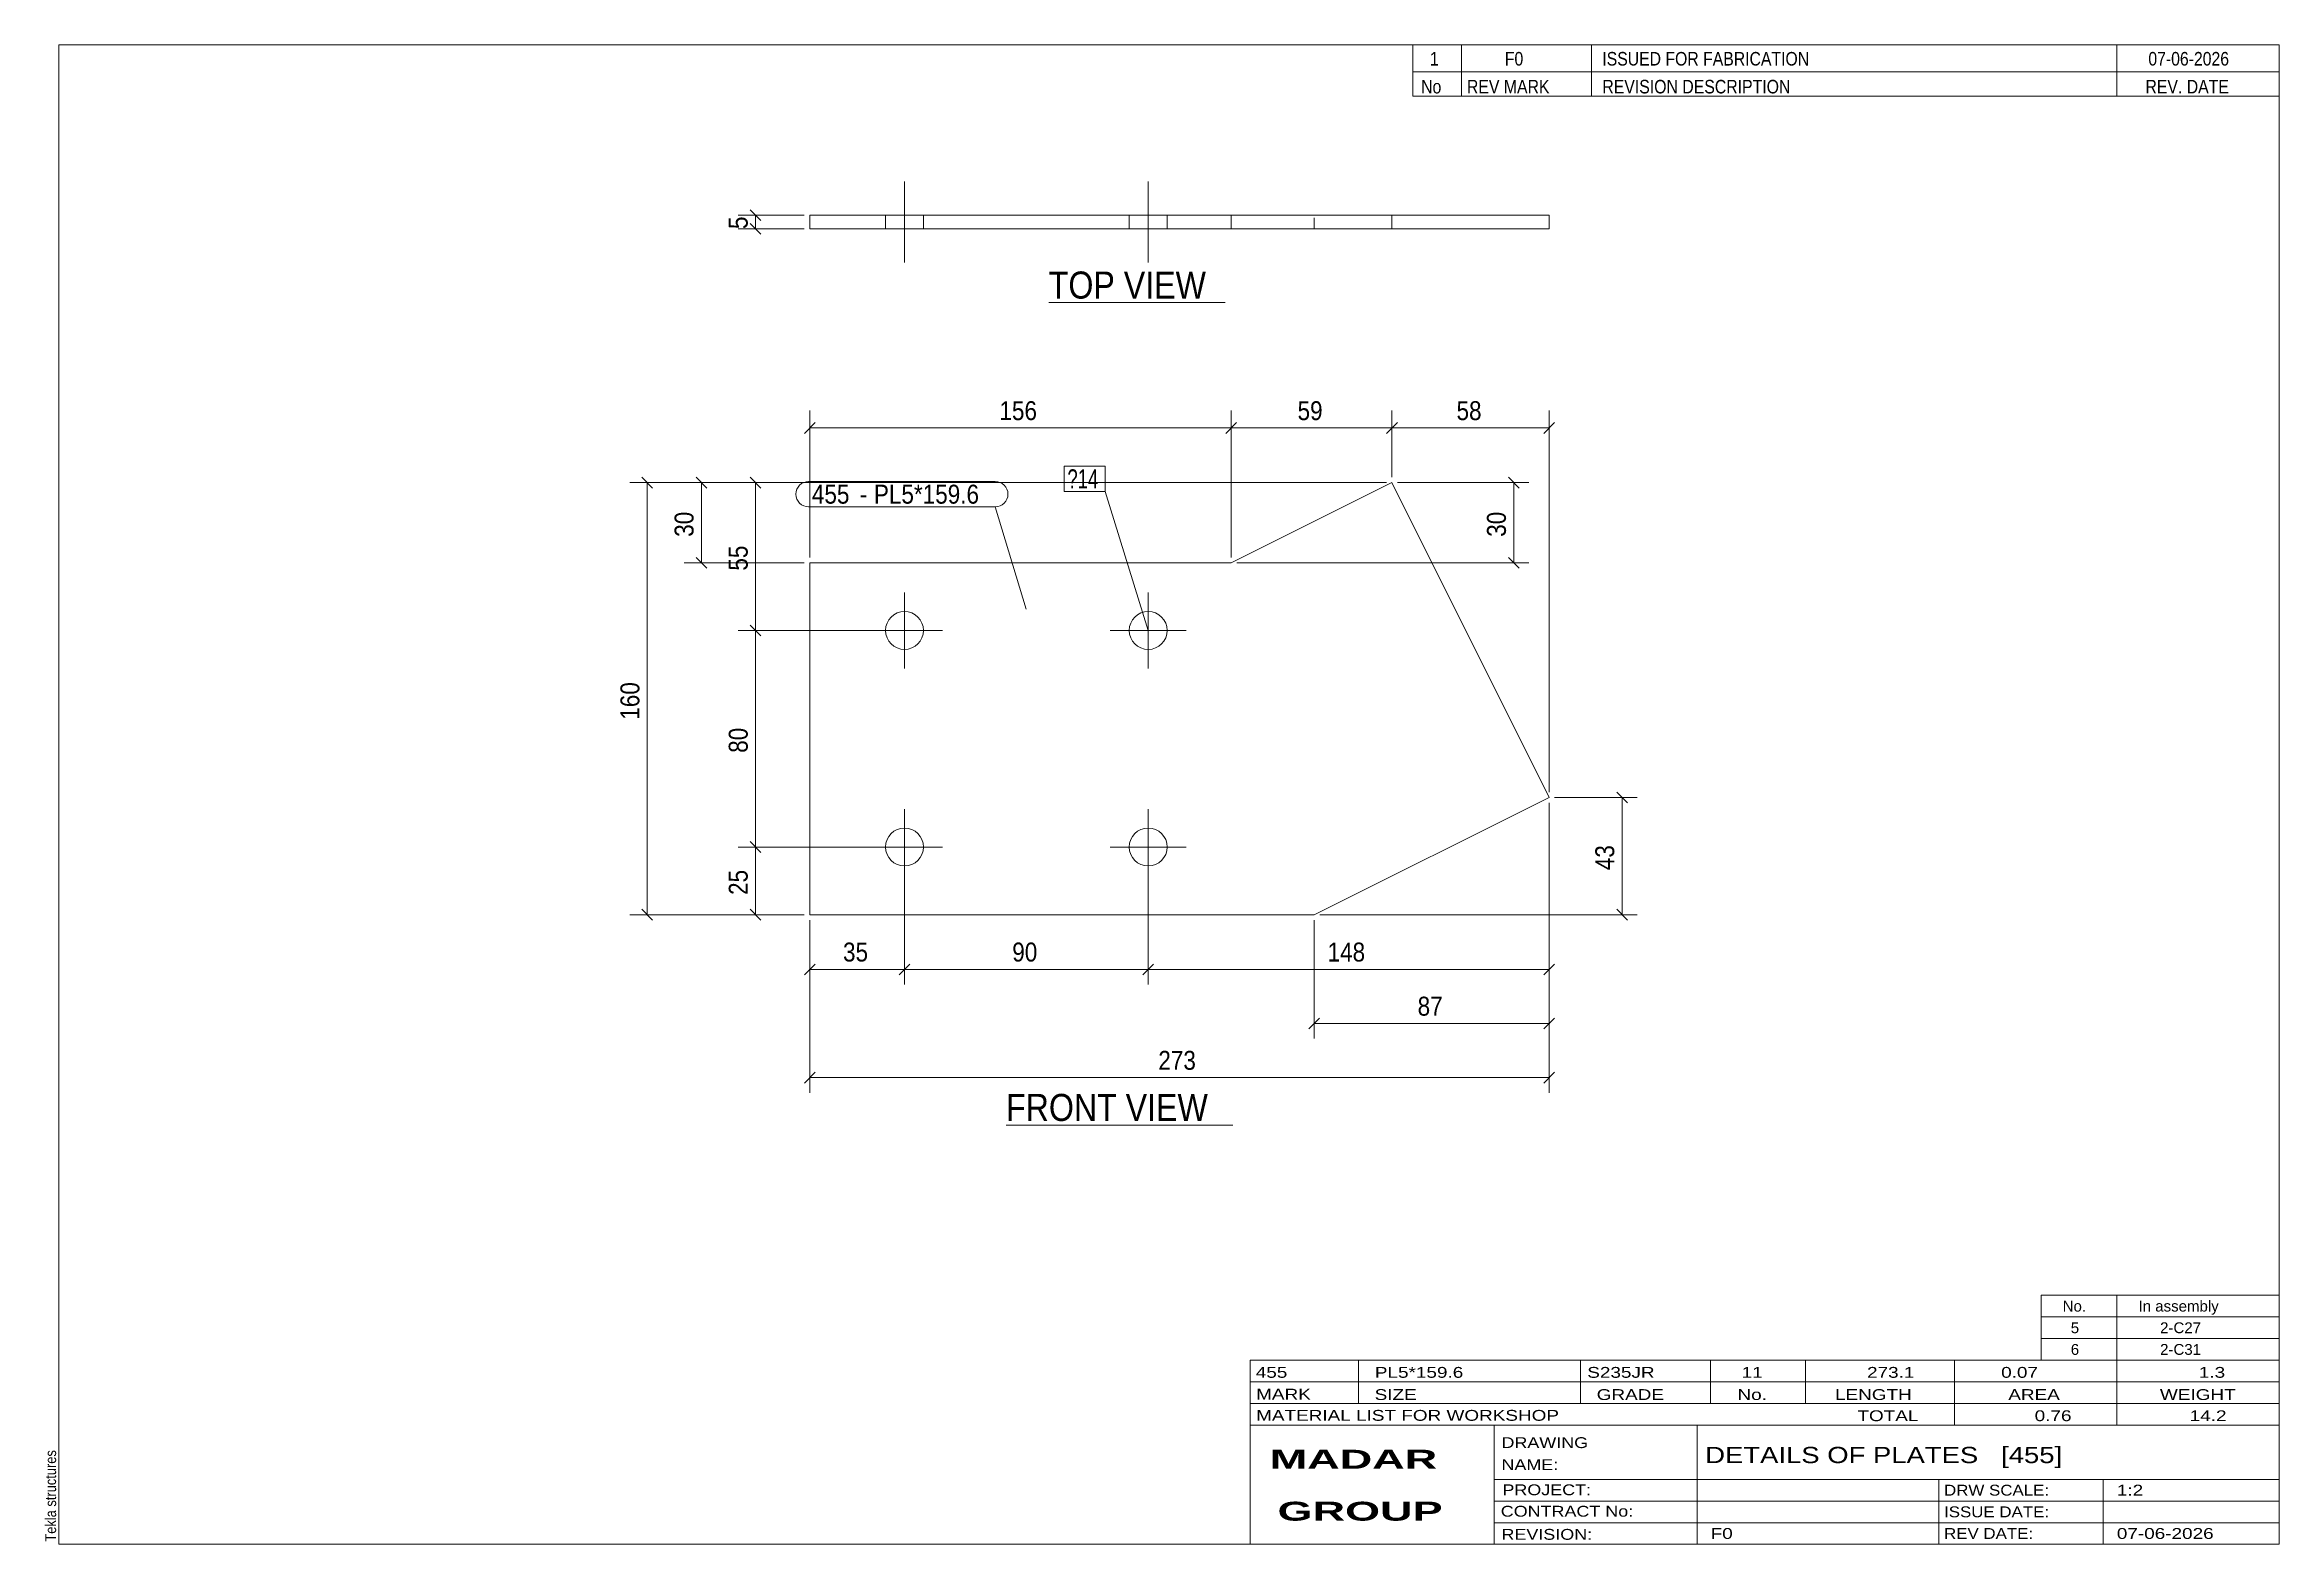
# Model space of a CAD drawing. Header units: millimetres. Extents: x 2 to 415, y 5 to 282.
import ezdxf

# ---------------------------------------------------------------- set-up
doc = ezdxf.new("R2010")
doc.units = ezdxf.units.MM
doc.linetypes.add('XKITLINE00', pattern=[0])
doc.linetypes.add('XKITLINE02', pattern=[4, 2, -2])
for name, color, linetype, lineweight in [('Bolt', 3, 'Continuous', 0), ('BoltMark', 7, 'Continuous', 0), ('Dimensions', 7, 'Continuous', 0), ('DrawingSheet', 5, 'Continuous', 0), ('OtherObjectType', 7, 'Continuous', 0), ('Part', 2, 'Continuous', 0), ('PartMark', 7, 'Continuous', 0)]:
    doc.layers.add(name, color=color, linetype=linetype, lineweight=lineweight)
doc.styles.add('ARIAL', font='ARIAL.TTF')
doc.styles.add('ARIAL_BOLD', font='ARIALBD.TTF')
doc.styles.add('ARIAL_NARROW', font='ARIALN.TTF')

# ---------------------------------------------------------------- blocks, each defined once
blk = doc.blocks.new('*A1')
at = {"layer": 'Bolt', "color": 3, "linetype": 'XKITLINE00', "lineweight": 0}
for p, q in [((161.15, 166.8), (161.15, 180.8)), ((206.15, 166.8), (206.15, 180.8)), ((154.15, 173.8), (168.15, 173.8)), ((199.15, 173.8), (213.15, 173.8)), ((161.15, 126.8), (161.15, 140.8)), ((206.15, 126.8), (206.15, 140.8)), ((154.15, 133.8), (168.15, 133.8)), ((199.15, 133.8), (213.15, 133.8))]:
    blk.add_line(p, q, dxfattribs=at)
for centre in [(161.15, 173.8), (206.15, 173.8), (161.15, 133.8), (206.15, 133.8)]:
    blk.add_circle(centre, 3.5, dxfattribs=at)
blk = doc.blocks.new('*A2')
at = {"layer": 'Part', "color": 2, "linetype": 'XKITLINE00', "lineweight": 0}
for p, q in [((221.49, 186.3), (251.16, 201.1)), ((251.16, 201.1), (280.19, 142.94)), ((143.65, 121.3), (143.65, 186.3)), ((143.65, 186.3), (221.49, 186.3)), ((280.19, 142.94), (236.81, 121.3)), ((236.81, 121.3), (143.65, 121.3))]:
    blk.add_line(p, q, dxfattribs=at)
blk = doc.blocks.new('*A3')
at = {"layer": 'Bolt', "color": 3, "linetype": 'XKITLINE00', "lineweight": 0}
for p, q in [((161.15, 241.75), (161.15, 256.75)), ((161.15, 241.75), (161.15, 256.75)), ((206.15, 241.75), (206.15, 256.75)), ((206.15, 241.75), (206.15, 256.75)), ((157.65, 250.5), (157.65, 248)), ((157.65, 250.5), (157.65, 248)), ((164.65, 250.5), (164.65, 248)), ((164.65, 250.5), (164.65, 248)), ((202.65, 250.5), (202.65, 248)), ((202.65, 250.5), (202.65, 248)), ((209.65, 250.5), (209.65, 248)), ((209.65, 250.5), (209.65, 248))]:
    blk.add_line(p, q, dxfattribs=at)
blk = doc.blocks.new('*A4')
at = {"layer": 'Part', "color": 2, "linetype": 'XKITLINE00', "lineweight": 0}
for p, q in [((143.65, 250.5), (280.19, 250.5)), ((143.65, 248), (143.65, 250.5)), ((251.16, 248), (143.65, 248)), ((221.49, 248), (221.49, 250.5)), ((251.16, 248), (251.16, 250.5)), ((280.19, 248), (251.16, 248)), ((280.19, 250.5), (280.19, 248))]:
    blk.add_line(p, q, dxfattribs=at)
at = {"layer": 'Part', "color": 7, "linetype": 'XKITLINE02', "lineweight": 0}
for p, q in [((143.65, 250.5), (143.65, 248)), ((236.81, 248), (236.81, 250.5))]:
    blk.add_line(p, q, dxfattribs=at)
blk = doc.blocks.new('*A5')
at = {"layer": 'DrawingSheet', "color": 5, "linetype": 'XKITLINE00', "lineweight": 0}
for p, q in [((415, 282), (5, 282)), ((5, 282), (5, 5)), ((415, 5), (415, 282)), ((5, 5), (415, 5))]:
    blk.add_line(p, q, dxfattribs=at)
at = {"layer": 'DrawingSheet', "color": 5, "style": 'ARIAL', "width": 0.85}
blk.add_text('Tekla structures', height=2, rotation=90, dxfattribs=at).set_placement((4.5, 5.5))
blk = doc.blocks.new('*A6')
at = {"layer": 'OtherObjectType', "color": 7, "linetype": 'XKITLINE00', "lineweight": 0}
for p, q in [((371, 51), (415, 51)), ((371, 47), (371, 51)), ((385, 47), (385, 51)), ((415, 47), (415, 51)), ((371, 47), (415, 47)), ((371, 43), (371, 47)), ((385, 43), (385, 47)), ((415, 43), (415, 47)), ((371, 43), (415, 43)), ((371, 39), (371, 43)), ((385, 39), (385, 43)), ((415, 39), (415, 43)), ((371, 39), (415, 39))]:
    blk.add_line(p, q, dxfattribs=at)
at = {"layer": 'OtherObjectType', "color": 7, "style": 'ARIAL_NARROW', "width": 1.211571}
for s, p in [('No.', (375, 48)), ('In assembly', (389, 48)), ('5', (376.5, 44)), ('2-C27', (392.99, 44)), ('6', (376.5, 40)), ('2-C31', (392.99, 40))]:
    blk.add_text(s, height=2, dxfattribs=at).set_placement(p)
blk = doc.blocks.new('*A7')
at = {"layer": 'OtherObjectType', "color": 7, "linetype": 'XKITLINE00', "lineweight": 0}
for p, q in [((255, 282), (415, 282)), ((415, 282), (255, 282)), ((255, 282), (255, 277)), ((264, 282), (264, 277)), ((288, 282), (288, 277)), ((385, 282), (385, 277)), ((415, 282), (415, 277)), ((255, 277), (415, 277)), ((255, 277), (255, 272.5)), ((255, 277), (415, 277)), ((264, 277), (264, 272.5)), ((288, 277), (288, 272.5)), ((385, 277), (385, 272.5)), ((415, 277), (415, 272.5)), ((415, 272.5), (255, 272.5))]:
    blk.add_line(p, q, dxfattribs=at)
at = {"layer": 'OtherObjectType', "color": 7, "style": 'ARIAL_NARROW'}
for s, width, p in [('1', 1.017001, (258.16, 278.15)), ('F0', 1.017001, (272, 278.15)), ('ISSUED FOR FABRICATION', 1.017001, (290, 278.15)), ('07-06-2026', 1.017001, (390.82, 278.15)), ('No', 1.02, (256.54, 273)), ('REV MARK', 1.02, (265, 273)), ('REVISION DESCRIPTION', 1.02, (290, 273)), ('REV. DATE', 1.02, (390.28, 273))]:
    blk.add_text(s, height=2.5, dxfattribs=dict(at, width=width)).set_placement(p)
blk = doc.blocks.new('*A8')
at = {"layer": 'OtherObjectType', "color": 7, "linetype": 'XKITLINE00', "lineweight": 0}
for p, q in [((225, 39), (415, 39)), ((225, 39), (225, 35)), ((225, 39), (415, 39)), ((245, 35), (245, 39)), ((286, 35), (286, 39)), ((310, 35), (310, 39)), ((327.5, 35), (327.5, 39)), ((355, 35), (355, 39)), ((385, 35), (385, 39)), ((415, 35), (415, 39)), ((225, 35), (415, 35)), ((225, 35), (225, 5)), ((225, 35), (415, 35)), ((245, 31), (245, 35)), ((286, 31), (286, 35)), ((310, 31), (310, 35)), ((327.5, 31), (327.5, 35)), ((355, 31), (355, 35)), ((385, 31), (385, 35)), ((415, 31), (415, 35)), ((225, 31), (415, 31)), ((355, 27), (355, 31)), ((385, 27), (385, 31)), ((415, 27), (415, 31)), ((225, 27), (415, 27)), ((270, 21), (270, 27)), ((307.5, 17), (307.5, 27)), ((415, 21), (415, 27)), ((270, 21), (270, 5)), ((415, 17), (415, 21)), ((270, 17), (415, 17)), ((307.5, 5), (307.5, 17)), ((352.16, 13), (352.16, 17)), ((382.5, 5), (382.5, 17)), ((415, 13), (415, 17)), ((270, 13), (415, 13)), ((352.16, 5), (352.16, 13)), ((415, 9), (415, 13)), ((270, 9), (415, 9)), ((415, 5), (415, 9)), ((225, 5), (415, 5)), ((262.5, 5), (415, 5))]:
    blk.add_line(p, q, dxfattribs=at)
at = {"layer": 'OtherObjectType', "color": 7, "style": 'ARIAL_NARROW'}
for s, height, width, p in [('455', 2, 1.525501, (226.01, 35.76)), ('PL5*159.6', 2, 1.525501, (248, 35.76)), ('S235JR', 2, 1.525501, (287.22, 35.76)), ('11', 2, 1.525501, (315.73, 35.76)), ('273.1', 2, 1.525501, (338.88, 35.76)), ('0.07', 2, 1.525501, (363.64, 35.76)), ('1.3', 2, 1.525501, (400.14, 35.76)), ('MARK', 2, 1.525501, (226.08, 31.73)), ('SIZE', 2, 1.525501, (247.96, 31.66)), ('GRADE', 2, 1.525501, (288.96, 31.66)), ('No.', 2, 1.525501, (314.96, 31.66)), ('LENGTH', 2, 1.525501, (332.96, 31.66)), ('AREA', 2, 1.525501, (364.96, 31.66)), ('WEIGHT', 2, 1.525501, (392.96, 31.66)), ('MATERIAL LIST FOR WORKSHOP', 2, 1.525501, (226.08, 27.82)), ('TOTAL', 2, 1.525501, (337.1, 27.75)), ('0.76', 2, 1.525501, (369.83, 27.75)), ('14.2', 2, 1.525501, (398.45, 27.75)), ('DRAWING', 2, 1.445, (271.38, 22.78)), ('NAME:', 2, 1.445, (271.38, 18.72)), ('DETAILS OF PLATES   [455]', 3, 1.474651, (309, 20)), ('PROJECT:', 2, 1.445, (271.55, 14.07)), ('DRW SCALE:', 2, 1.36, (353.1, 14)), ('1:2', 2, 1.525501, (385, 14)), ('CONTRACT No:', 2, 1.445, (271.25, 10.11)), ('ISSUE DATE:', 2, 1.36, (353.1, 10)), ('REVISION:', 2, 1.445, (271.38, 5.84)), ('F0', 2, 1.525501, (310, 6)), ('REV DATE:', 2, 1.36, (353.1, 6)), ('07-06-2026', 2, 1.525501, (385, 6))]:
    blk.add_text(s, height=height, dxfattribs=dict(at, width=width)).set_placement(p)
at = {"layer": 'OtherObjectType', "color": 1, "style": 'ARIAL_BOLD', "width": 1.7}
for s, p in [('MADAR ', (228.58, 18.97)), ('GROUP', (230.03, 9.37))]:
    blk.add_text(s, height=3.5, dxfattribs=at).set_placement(p)
blk = doc.blocks.new('*A9')
at = {"layer": 'Dimensions', "color": 7, "linetype": 'XKITLINE00', "lineweight": 0}
for p, q in [((250.16, 201.1), (110.45, 201.1)), ((112.66, 202.09), (114.64, 200.11)), ((113.65, 121.3), (113.65, 201.1)), ((142.65, 121.3), (110.45, 121.3)), ((112.66, 122.29), (114.64, 120.31))]:
    blk.add_line(p, q, dxfattribs=at)
at = {"layer": 'Dimensions', "color": 3}
for p in [(113.65, 201.1), (113.65, 121.3)]:
    blk.add_point(p, dxfattribs=at)
at = {"layer": 'Dimensions', "color": 3, "style": 'ARIAL', "width": 0.85}
blk.add_text('160', height=3.5, rotation=90.0002, dxfattribs=at).set_placement((112.2, 157.31))
blk = doc.blocks.new('*A10')
at = {"layer": 'Dimensions', "color": 7, "linetype": 'XKITLINE00', "lineweight": 0}
for p, q in [((250.16, 201.1), (120.45, 201.1)), ((122.66, 202.09), (124.64, 200.11)), ((123.65, 186.3), (123.65, 201.1)), ((142.65, 186.3), (120.45, 186.3)), ((122.66, 187.29), (124.64, 185.31))]:
    blk.add_line(p, q, dxfattribs=at)
at = {"layer": 'Dimensions', "color": 3}
for p in [(123.65, 201.1), (123.65, 186.3)]:
    blk.add_point(p, dxfattribs=at)
at = {"layer": 'Dimensions', "color": 3, "style": 'ARIAL', "width": 0.85}
blk.add_text('30', height=3.5, rotation=90.0002, dxfattribs=at).set_placement((122.2, 191.1))
blk = doc.blocks.new('*A11')
at = {"layer": 'Dimensions', "color": 7, "linetype": 'XKITLINE00', "lineweight": 0}
for p, q in [((160.15, 133.8), (130.45, 133.8)), ((132.66, 134.79), (134.64, 132.81)), ((133.65, 121.3), (133.65, 133.8)), ((142.65, 121.3), (130.45, 121.3)), ((132.66, 122.29), (134.64, 120.31))]:
    blk.add_line(p, q, dxfattribs=at)
at = {"layer": 'Dimensions', "color": 3}
for p in [(133.65, 133.8), (133.65, 121.3)]:
    blk.add_point(p, dxfattribs=at)
at = {"layer": 'Dimensions', "color": 3, "style": 'ARIAL', "width": 0.85}
blk.add_text('25', height=3.5, rotation=90.0002, dxfattribs=at).set_placement((132.2, 124.95))
blk = doc.blocks.new('*A12')
at = {"layer": 'Dimensions', "color": 7, "linetype": 'XKITLINE00', "lineweight": 0}
for p, q in [((160.15, 173.8), (130.45, 173.8)), ((132.66, 174.79), (134.64, 172.81)), ((133.65, 133.8), (133.65, 173.8)), ((160.15, 133.8), (130.45, 133.8)), ((132.66, 134.79), (134.64, 132.81))]:
    blk.add_line(p, q, dxfattribs=at)
at = {"layer": 'Dimensions', "color": 3}
for p in [(133.65, 173.8), (133.65, 133.8)]:
    blk.add_point(p, dxfattribs=at)
at = {"layer": 'Dimensions', "color": 3, "style": 'ARIAL', "width": 0.85}
blk.add_text('80', height=3.5, rotation=90.0002, dxfattribs=at).set_placement((132.2, 151.2))
blk = doc.blocks.new('*A13')
at = {"layer": 'Dimensions', "color": 7, "linetype": 'XKITLINE00', "lineweight": 0}
for p, q in [((250.16, 201.1), (130.45, 201.1)), ((132.66, 202.09), (134.64, 200.11)), ((133.65, 173.8), (133.65, 201.1)), ((160.15, 173.8), (130.45, 173.8)), ((132.66, 174.79), (134.64, 172.81))]:
    blk.add_line(p, q, dxfattribs=at)
at = {"layer": 'Dimensions', "color": 3}
for p in [(133.65, 201.1), (133.65, 173.8)]:
    blk.add_point(p, dxfattribs=at)
at = {"layer": 'Dimensions', "color": 3, "style": 'ARIAL', "width": 0.85}
blk.add_text('55', height=3.5, rotation=90.0002, dxfattribs=at).set_placement((132.2, 184.85))
blk = doc.blocks.new('*A14')
at = {"layer": 'Dimensions', "color": 7, "linetype": 'XKITLINE00', "lineweight": 0}
for p, q in [((281.19, 142.94), (296.45, 142.94)), ((292.66, 143.93), (294.64, 141.95)), ((293.65, 121.3), (293.65, 142.94)), ((237.81, 121.3), (296.45, 121.3)), ((292.66, 122.29), (294.64, 120.31))]:
    blk.add_line(p, q, dxfattribs=at)
at = {"layer": 'Dimensions', "color": 3}
for p in [(293.65, 142.94), (293.65, 121.3)]:
    blk.add_point(p, dxfattribs=at)
at = {"layer": 'Dimensions', "color": 3, "style": 'ARIAL', "width": 0.85}
blk.add_text('43', height=3.5, rotation=90.0002, dxfattribs=at).set_placement((292.2, 129.52))
blk = doc.blocks.new('*A15')
at = {"layer": 'Dimensions', "color": 7, "linetype": 'XKITLINE00', "lineweight": 0}
for p, q in [((252.16, 201.1), (276.45, 201.1)), ((272.66, 202.09), (274.64, 200.11)), ((273.65, 186.3), (273.65, 201.1)), ((222.49, 186.3), (276.45, 186.3)), ((272.66, 187.29), (274.64, 185.31))]:
    blk.add_line(p, q, dxfattribs=at)
at = {"layer": 'Dimensions', "color": 3}
for p in [(273.65, 201.1), (273.65, 186.3)]:
    blk.add_point(p, dxfattribs=at)
at = {"layer": 'Dimensions', "color": 3, "style": 'ARIAL', "width": 0.85}
blk.add_text('30', height=3.5, rotation=90.0002, dxfattribs=at).set_placement((272.2, 191.1))
blk = doc.blocks.new('*A16')
at = {"layer": 'Dimensions', "color": 7, "linetype": 'XKITLINE00', "lineweight": 0}
for p, q in [((280.19, 141.94), (280.19, 88.4)), ((143.65, 120.3), (143.65, 88.4)), ((144.64, 92.19), (142.66, 90.21)), ((143.65, 91.2), (280.19, 91.2)), ((281.18, 92.19), (279.2, 90.21))]:
    blk.add_line(p, q, dxfattribs=at)
at = {"layer": 'Dimensions', "color": 3}
for p in [(143.65, 91.2), (280.19, 91.2)]:
    blk.add_point(p, dxfattribs=at)
at = {"layer": 'Dimensions', "color": 3, "style": 'ARIAL', "width": 0.85}
blk.add_text('273', height=3.5, dxfattribs=at).set_placement((208.02, 92.65))
blk = doc.blocks.new('*A17')
at = {"layer": 'Dimensions', "color": 7, "linetype": 'XKITLINE00', "lineweight": 0}
for p, q in [((280.19, 141.94), (280.19, 98.4)), ((236.81, 120.3), (236.81, 98.4)), ((237.8, 102.19), (235.82, 100.21)), ((236.81, 101.2), (280.19, 101.2)), ((281.18, 102.19), (279.2, 100.21))]:
    blk.add_line(p, q, dxfattribs=at)
at = {"layer": 'Dimensions', "color": 3}
for p in [(236.81, 101.2), (280.19, 101.2)]:
    blk.add_point(p, dxfattribs=at)
at = {"layer": 'Dimensions', "color": 3, "style": 'ARIAL', "width": 0.85}
blk.add_text('87', height=3.5, dxfattribs=at).set_placement((255.9, 102.65))
blk = doc.blocks.new('*A18')
at = {"layer": 'Dimensions', "color": 7, "linetype": 'XKITLINE00', "lineweight": 0}
for p, q in [((161.15, 132.8), (161.15, 108.4)), ((143.65, 120.3), (143.65, 108.4)), ((144.64, 112.19), (142.66, 110.21)), ((162.14, 112.19), (160.16, 110.21)), ((143.65, 111.2), (161.15, 111.2))]:
    blk.add_line(p, q, dxfattribs=at)
at = {"layer": 'Dimensions', "color": 3}
for p in [(143.65, 111.2), (161.15, 111.2)]:
    blk.add_point(p, dxfattribs=at)
at = {"layer": 'Dimensions', "color": 3, "style": 'ARIAL', "width": 0.85}
blk.add_text('35', height=3.5, dxfattribs=at).set_placement((149.8, 112.65))
blk = doc.blocks.new('*A19')
at = {"layer": 'Dimensions', "color": 7, "linetype": 'XKITLINE00', "lineweight": 0}
for p, q in [((161.15, 132.8), (161.15, 108.4)), ((206.15, 132.8), (206.15, 108.4)), ((162.14, 112.19), (160.16, 110.21)), ((207.14, 112.19), (205.16, 110.21)), ((161.15, 111.2), (206.15, 111.2))]:
    blk.add_line(p, q, dxfattribs=at)
at = {"layer": 'Dimensions', "color": 3}
for p in [(161.15, 111.2), (206.15, 111.2)]:
    blk.add_point(p, dxfattribs=at)
at = {"layer": 'Dimensions', "color": 3, "style": 'ARIAL', "width": 0.85}
blk.add_text('90', height=3.5, dxfattribs=at).set_placement((181.05, 112.65))
blk = doc.blocks.new('*A20')
at = {"layer": 'Dimensions', "color": 7, "linetype": 'XKITLINE00', "lineweight": 0}
for p, q in [((280.19, 141.94), (280.19, 108.4)), ((206.15, 132.8), (206.15, 108.4)), ((207.14, 112.19), (205.16, 110.21)), ((281.18, 112.19), (279.2, 110.21)), ((206.15, 111.2), (280.19, 111.2))]:
    blk.add_line(p, q, dxfattribs=at)
at = {"layer": 'Dimensions', "color": 3}
for p in [(206.15, 111.2), (280.19, 111.2)]:
    blk.add_point(p, dxfattribs=at)
at = {"layer": 'Dimensions', "color": 3, "style": 'ARIAL', "width": 0.85}
blk.add_text('148', height=3.5, dxfattribs=at).set_placement((239.27, 112.65))
blk = doc.blocks.new('*A21')
at = {"layer": 'Dimensions', "color": 7, "linetype": 'XKITLINE00', "lineweight": 0}
for p, q in [((144.64, 212.19), (142.66, 210.21)), ((143.65, 187.3), (143.65, 214.4)), ((143.65, 211.2), (221.49, 211.2)), ((222.48, 212.19), (220.5, 210.21)), ((221.49, 187.3), (221.49, 214.4))]:
    blk.add_line(p, q, dxfattribs=at)
at = {"layer": 'Dimensions', "color": 3}
for p in [(143.65, 211.2), (221.49, 211.2)]:
    blk.add_point(p, dxfattribs=at)
at = {"layer": 'Dimensions', "color": 3, "style": 'ARIAL', "width": 0.85}
blk.add_text('156', height=3.5, dxfattribs=at).set_placement((178.68, 212.65))
blk = doc.blocks.new('*A22')
at = {"layer": 'Dimensions', "color": 7, "linetype": 'XKITLINE00', "lineweight": 0}
for p, q in [((222.48, 212.19), (220.5, 210.21)), ((221.49, 187.3), (221.49, 214.4)), ((221.49, 211.2), (251.16, 211.2)), ((252.15, 212.19), (250.17, 210.21)), ((251.16, 202.1), (251.16, 214.4))]:
    blk.add_line(p, q, dxfattribs=at)
at = {"layer": 'Dimensions', "color": 3}
for p in [(221.49, 211.2), (251.16, 211.2)]:
    blk.add_point(p, dxfattribs=at)
at = {"layer": 'Dimensions', "color": 3, "style": 'ARIAL', "width": 0.85}
blk.add_text('59', height=3.5, dxfattribs=at).set_placement((233.73, 212.65))
blk = doc.blocks.new('*A23')
at = {"layer": 'Dimensions', "color": 7, "linetype": 'XKITLINE00', "lineweight": 0}
for p, q in [((252.15, 212.19), (250.17, 210.21)), ((251.16, 202.1), (251.16, 214.4)), ((251.16, 211.2), (280.19, 211.2)), ((281.18, 212.19), (279.2, 210.21)), ((280.19, 143.94), (280.19, 214.4))]:
    blk.add_line(p, q, dxfattribs=at)
at = {"layer": 'Dimensions', "color": 3}
for p in [(251.16, 211.2), (280.19, 211.2)]:
    blk.add_point(p, dxfattribs=at)
at = {"layer": 'Dimensions', "color": 3, "style": 'ARIAL', "width": 0.85}
blk.add_text('58', height=3.5, dxfattribs=at).set_placement((263.08, 212.65))
blk = doc.blocks.new('*A24')
at = {"layer": 'BoltMark', "color": 7, "linetype": 'XKITLINE00', "lineweight": 0}
for p, q in [((190.64, 204.16), (198.22, 204.16)), ((190.64, 199.46), (190.64, 204.16)), ((198.22, 199.46), (198.22, 204.16)), ((190.64, 199.46), (198.22, 199.46)), ((206.15, 173.8), (198.22, 199.46))]:
    blk.add_line(p, q, dxfattribs=at)
at = {"layer": 'BoltMark', "color": 3, "style": 'ARIAL_NARROW', "width": 0.85}
blk.add_text('?14', height=3.5, dxfattribs=at).set_placement((191.24, 200.06))
blk = doc.blocks.new('*A25')
at = {"layer": 'PartMark', "color": 7, "linetype": 'XKITLINE00', "lineweight": 0}
for p, q in [((143.45, 201.32), (177.9, 201.32)), ((143.45, 196.62), (177.9, 196.62)), ((183.59, 177.71), (177.9, 196.62))]:
    blk.add_line(p, q, dxfattribs=at)
for centre, start, end in [((143.45, 198.97), 90, 270), ((177.9, 198.97), 270, 90)]:
    blk.add_arc(centre, 2.35, start, end, dxfattribs=at)
at = {"layer": 'PartMark', "color": 1, "style": 'ARIAL', "width": 0.85}
blk.add_text('455', height=3.5, dxfattribs=at).set_placement((144.05, 197.22))
at = {"layer": 'PartMark', "color": 3, "style": 'ARIAL', "width": 0.85}
for s, p in [('-', (152.89, 197.22)), ('PL5*159.6', (155.5, 197.22))]:
    blk.add_text(s, height=3.5, dxfattribs=at).set_placement(p)
blk = doc.blocks.new('*A26')
at = {"layer": 'OtherObjectType', "color": 7, "linetype": 'XKITLINE00', "lineweight": 0}
blk.add_line((179.9, 82.45), (221.75, 82.45), dxfattribs=at)
at = {"layer": 'OtherObjectType', "color": 3, "style": 'ARIAL', "width": 0.85}
blk.add_text('FRONT VIEW', height=5, dxfattribs=at).set_placement((179.9, 83.2))
blk = doc.blocks.new('*A27')
at = {"layer": 'Dimensions', "color": 7, "linetype": 'XKITLINE00', "lineweight": 0}
for p, q in [((142.65, 250.5), (130.45, 250.5)), ((142.65, 248), (130.45, 248)), ((132.66, 251.49), (134.64, 249.51)), ((132.66, 248.99), (134.64, 247.01)), ((133.65, 248), (133.65, 250.5))]:
    blk.add_line(p, q, dxfattribs=at)
at = {"layer": 'Dimensions', "color": 3}
for p in [(133.65, 250.5), (133.65, 248)]:
    blk.add_point(p, dxfattribs=at)
at = {"layer": 'Dimensions', "color": 3, "style": 'ARIAL', "width": 0.85}
blk.add_text('5', height=3.5, rotation=90.0002, dxfattribs=at).set_placement((132.2, 247.95))
blk = doc.blocks.new('*A28')
at = {"layer": 'OtherObjectType', "color": 7, "linetype": 'XKITLINE00', "lineweight": 0}
blk.add_line((187.79, 234.35), (220.39, 234.35), dxfattribs=at)
at = {"layer": 'OtherObjectType', "color": 3, "style": 'ARIAL', "width": 0.85}
blk.add_text('TOP VIEW', height=5, dxfattribs=at).set_placement((187.79, 235.1))

msp = doc.modelspace()

# ---------------------------------------------------------------- block references
at = {"lineweight": 0}
for name in ['*A5', '*A7', '*A3', '*A27', '*A4', '*A28', '*A21', '*A22', '*A23', '*A24', '*A9', '*A10', '*A13', '*A25', '*A2', '*A15', '*A1', '*A12', '*A16', '*A20', '*A17', '*A14', '*A11', '*A18', '*A19', '*A26', '*A6', '*A8']:
    msp.add_blockref(name, (0, 0), dxfattribs=at)

doc.saveas('drawing.dxf')
